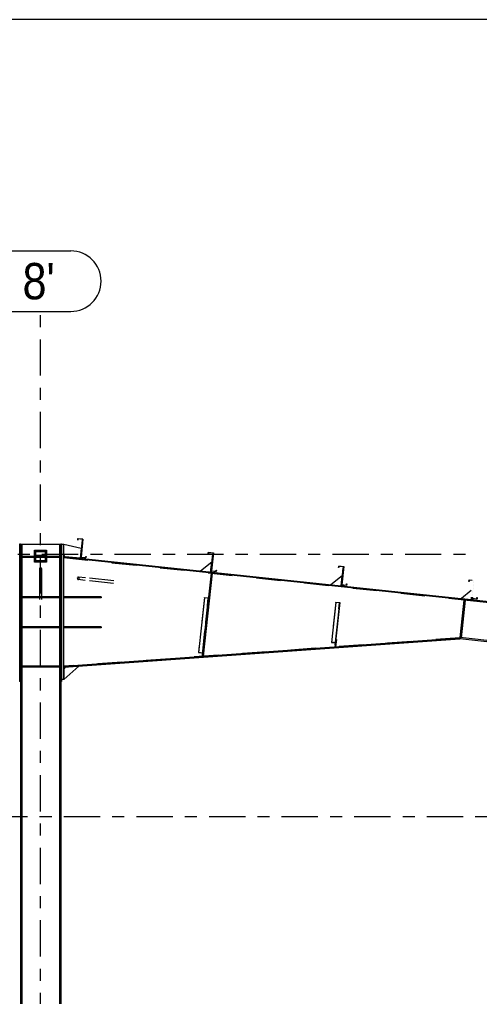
# Model space of a CAD drawing. Header units: millimetres. Extents: x -94 to 729, y -75 to 499.
# Drawn here: x 175.8 to 213.8, y 418.6 to 499.3 of the extents above; entities that cross this region are included whole.
import ezdxf

# ---------------------------------------------------------------- set-up
doc = ezdxf.new("R2010")
doc.units = ezdxf.units.MM
for name, pattern in [('XKITLINE00', [0]), ('XKITLINE02', [4, 2, -2]), ('XKITLINE03', [6, 3, -1, 1, -1])]:
    doc.linetypes.add(name, pattern=pattern)
for name, color, linetype, lineweight in [('DrawingSheet', 5, 'Continuous', 0), ('Part', 2, 'Continuous', 0), ('S-grid', 1, 'Continuous', 0)]:
    doc.layers.add(name, color=color, linetype=linetype, lineweight=lineweight)
doc.styles.add('ARIAL', font='ARIAL.TTF')

# ---------------------------------------------------------------- blocks, each defined once
blk = doc.blocks.new('*A387')
at = {"layer": 'Part'}
blk.add_hatch(color=3, dxfattribs=at).paths.add_polyline_path([(191.117, 451.532), (191.12, 451.564), (191.451, 451.529), (191.383, 450.884), (191.367, 450.886), (191.431, 451.498)], flags=17)
blk = doc.blocks.new('*A388')
at = {"layer": 'Part'}
blk.add_hatch(color=3, dxfattribs=at).paths.add_polyline_path([(201.968, 451.134), (201.971, 451.16), (202.302, 451.125), (202.247, 450.604), (202.231, 450.606), (202.283, 451.101)], flags=17)
blk = doc.blocks.new('*A455')
at = {"layer": 'Part'}
blk.add_hatch(color=3, dxfattribs=at).paths.add_polyline_path([(181.311, 454.84), (181.323, 454.949), (181.338, 454.947), (181.324, 454.823), (180.91, 454.867), (181.068, 456.36), (180.683, 456.401), (180.671, 456.291), (180.657, 456.293), (180.67, 456.417), (181.084, 456.373), (180.927, 454.88)], flags=17)
blk = doc.blocks.new('*A456')
at = {"layer": 'Part'}
blk.add_hatch(color=3, dxfattribs=at).paths.add_polyline_path([(181.311, 454.84), (181.323, 454.949), (181.338, 454.947), (181.324, 454.823), (180.91, 454.867), (181.068, 456.36), (180.683, 456.401), (180.671, 456.291), (180.657, 456.293), (180.67, 456.417), (181.084, 456.373), (180.927, 454.88)], flags=17)
blk = doc.blocks.new('*A459')
at = {"layer": 'Part'}
blk.add_hatch(color=3, dxfattribs=at).paths.add_polyline_path([(213.632, 451.43), (213.643, 451.54), (213.658, 451.538), (213.645, 451.414), (213.231, 451.458), (213.388, 452.951), (213.004, 452.992), (212.992, 452.882), (212.977, 452.884), (212.99, 453.008), (213.405, 452.964), (213.247, 451.471)], flags=17)
blk = doc.blocks.new('*A460')
at = {"layer": 'Part'}
blk.add_hatch(color=3, dxfattribs=at).paths.add_polyline_path([(213.632, 451.43), (213.643, 451.54), (213.658, 451.538), (213.645, 451.414), (213.231, 451.458), (213.388, 452.951), (213.004, 452.992), (212.992, 452.882), (212.977, 452.884), (212.99, 453.008), (213.405, 452.964), (213.247, 451.471)], flags=17)
blk = doc.blocks.new('*A461')
at = {"layer": 'Part'}
blk.add_hatch(color=3, dxfattribs=at).paths.add_polyline_path([(202.858, 452.567), (202.87, 452.676), (202.885, 452.675), (202.872, 452.55), (202.457, 452.594), (202.615, 454.087), (202.23, 454.128), (202.219, 454.019), (202.204, 454.02), (202.217, 454.144), (202.631, 454.101), (202.474, 452.607)], flags=17)
blk = doc.blocks.new('*A462')
at = {"layer": 'Part'}
blk.add_hatch(color=3, dxfattribs=at).paths.add_polyline_path([(202.858, 452.567), (202.87, 452.676), (202.885, 452.675), (202.872, 452.55), (202.457, 452.594), (202.615, 454.087), (202.23, 454.128), (202.219, 454.019), (202.204, 454.02), (202.217, 454.144), (202.631, 454.101), (202.474, 452.607)], flags=17)
blk = doc.blocks.new('*A463')
at = {"layer": 'Part'}
blk.add_hatch(color=3, dxfattribs=at).paths.add_polyline_path([(192.085, 453.703), (192.096, 453.813), (192.111, 453.811), (192.098, 453.687), (191.684, 453.73), (191.841, 455.224), (191.457, 455.264), (191.445, 455.155), (191.43, 455.157), (191.443, 455.281), (191.858, 455.237), (191.7, 453.744)], flags=17)
blk = doc.blocks.new('*A464')
at = {"layer": 'Part'}
blk.add_hatch(color=3, dxfattribs=at).paths.add_polyline_path([(192.085, 453.703), (192.096, 453.813), (192.111, 453.811), (192.098, 453.687), (191.684, 453.73), (191.841, 455.224), (191.457, 455.264), (191.445, 455.155), (191.43, 455.157), (191.443, 455.281), (191.858, 455.237), (191.7, 453.744)], flags=17)
blk = doc.blocks.new('*A546')
at = {"layer": 'DrawingSheet', "color": 5, "linetype": 'XKITLINE00', "lineweight": 0}
blk.add_line((728.766, 499.3), (-91.234, 499.3), dxfattribs=at)
blk = doc.blocks.new('*A1758')
at = {"layer": 'S-grid', "color": 1, "linetype": 'XKITLINE03', "lineweight": 0}
blk.add_line((141.695, 455.134), (213.478, 455.134), dxfattribs=at)
blk = doc.blocks.new('*A1759')
at = {"layer": 'S-grid', "color": 1, "linetype": 'XKITLINE03', "lineweight": 0}
blk.add_line((-54.497, 433.467), (464.656, 433.467), dxfattribs=at)
blk = doc.blocks.new('*A1761')
at = {"layer": 'Part', "color": 7, "linetype": 'XKITLINE02', "lineweight": 0}
for p, q in [((212.574, 451.334), (212.248, 448.235)), ((212.577, 451.359), (212.586, 451.442)), ((285.22, 443.781), (284.87, 440.466)), ((277.514, 441.242), (277.182, 441.277)), ((277.525, 441.349), (277.194, 441.384))]:
    blk.add_line(p, q, dxfattribs=at)
at = {"layer": 'Part', "color": 2, "linetype": 'XKITLINE00', "lineweight": 0}
for p, q in [((212.577, 451.359), (212.574, 451.334)), ((285.208, 443.673), (212.574, 451.334)), ((212.586, 451.442), (285.22, 443.781)), ((212.248, 448.235), (212.236, 448.127)), ((277.182, 441.277), (212.236, 448.127)), ((277.194, 441.384), (212.248, 448.235)), ((284.87, 440.466), (277.514, 441.242)), ((284.881, 440.574), (277.525, 441.349))]:
    blk.add_line(p, q, dxfattribs=at)
blk = doc.blocks.new('*A1811')
at = {"layer": 'Part', "color": 7, "linetype": 'XKITLINE02', "lineweight": 0}
for p, q in [((177.086, 455.014), (177.086, 454.93)), ((178.086, 455.014), (177.086, 455.014)), ((177.086, 454.93), (178.086, 454.93)), ((178.086, 454.93), (178.086, 455.014))]:
    blk.add_line(p, q, dxfattribs=at)
blk = doc.blocks.new('*A1812')
at = {"layer": 'Part', "color": 7, "linetype": 'XKITLINE02', "lineweight": 0}
for p, q in [((177.086, 455.472), (178.086, 455.472)), ((177.086, 454.472), (177.086, 455.472)), ((178.086, 455.472), (178.086, 454.472)), ((178.086, 454.472), (177.086, 454.472))]:
    blk.add_line(p, q, dxfattribs=at)
blk = doc.blocks.new('*A1813')
at = {"layer": 'Part', "color": 2, "linetype": 'XKITLINE00', "lineweight": 0}
for p, q in [((179.503, 455.951), (180.947, 455.617)), ((180.947, 455.617), (180.86, 454.788)), ((179.627, 454.918), (179.503, 455.056))]:
    blk.add_line(p, q, dxfattribs=at)
at = {"layer": 'Part', "color": 7, "linetype": 'XKITLINE02', "lineweight": 0}
for p, q in [((179.503, 455.056), (179.503, 455.951)), ((180.86, 454.788), (179.627, 454.918))]:
    blk.add_line(p, q, dxfattribs=at)
blk = doc.blocks.new('*A1814')
at = {"layer": 'Part', "color": 2, "linetype": 'XKITLINE00', "lineweight": 0}
for p, q in [((181.017, 456.28), (180.86, 454.788)), ((181.059, 456.276), (181.017, 456.28)), ((180.91, 454.867), (180.901, 454.784))]:
    blk.add_line(p, q, dxfattribs=at)
at = {"layer": 'Part', "color": 7, "linetype": 'XKITLINE02', "lineweight": 0}
for p, q in [((180.91, 454.867), (181.059, 456.276)), ((180.901, 454.784), (180.86, 454.788))]:
    blk.add_line(p, q, dxfattribs=at)
blk = doc.blocks.new('*A1815')
at = {"layer": 'Part', "color": 7, "linetype": 'XKITLINE02', "lineweight": 0}
for p, q in [((179.503, 449.034), (179.503, 449.117)), ((179.503, 449.117), (182.603, 449.117)), ((182.603, 449.034), (179.503, 449.034)), ((179.628, 449.034), (179.628, 449.117)), ((179.67, 449.034), (179.67, 449.117)), ((182.603, 449.034), (182.603, 449.117))]:
    blk.add_line(p, q, dxfattribs=at)
blk = doc.blocks.new('*A1816')
at = {"layer": 'Part', "color": 2, "linetype": 'XKITLINE00', "lineweight": 0}
for p, q in [((182.603, 451.617), (179.503, 451.617)), ((182.603, 451.534), (179.503, 451.534)), ((179.67, 451.534), (179.67, 451.617)), ((182.603, 451.617), (182.603, 451.534))]:
    blk.add_line(p, q, dxfattribs=at)
at = {"layer": 'Part', "color": 7, "linetype": 'XKITLINE02', "lineweight": 0}
for p, q in [((179.503, 451.617), (179.503, 451.534)), ((179.628, 451.534), (179.628, 451.617))]:
    blk.add_line(p, q, dxfattribs=at)
blk = doc.blocks.new('*A1817')
at = {"layer": 'Part', "color": 2, "linetype": 'XKITLINE00', "lineweight": 0}
for p, q in [((182.603, 449.117), (179.503, 449.117)), ((182.603, 449.034), (179.503, 449.034)), ((179.67, 449.034), (179.67, 449.117)), ((182.603, 449.117), (182.603, 449.034))]:
    blk.add_line(p, q, dxfattribs=at)
at = {"layer": 'Part', "color": 7, "linetype": 'XKITLINE02', "lineweight": 0}
for p, q in [((179.503, 449.117), (179.503, 449.034)), ((179.628, 449.034), (179.628, 449.117))]:
    blk.add_line(p, q, dxfattribs=at)
blk = doc.blocks.new('*A1818')
at = {"layer": 'Part', "color": 2, "linetype": 'XKITLINE00', "lineweight": 0}
for p, q in [((191.117, 451.532), (190.64, 447.017)), ((191.451, 451.529), (190.988, 447.135)), ((191.117, 451.532), (191.12, 451.564)), ((191.431, 451.498), (191.117, 451.532)), ((191.12, 451.564), (191.451, 451.529)), ((191.367, 450.886), (191.431, 451.498)), ((191.367, 450.886), (190.938, 446.822)), ((191.367, 450.886), (191.383, 450.884)), ((190.64, 447.017), (190.955, 446.984)), ((190.938, 446.822), (190.955, 446.821))]:
    blk.add_line(p, q, dxfattribs=at)
at = {"layer": 'Part', "color": 7, "linetype": 'XKITLINE02', "lineweight": 0}
for p, q in [((190.641, 447.026), (190.973, 446.991)), ((190.955, 446.821), (190.988, 447.135))]:
    blk.add_line(p, q, dxfattribs=at)
blk = doc.blocks.new('*A1819')
at = {"layer": 'Part', "color": 7, "linetype": 'XKITLINE02', "lineweight": 0}
for p, q in [((191.12, 451.564), (190.64, 447.017)), ((191.431, 451.498), (190.938, 446.822)), ((190.955, 446.821), (191.451, 451.529)), ((190.64, 447.017), (190.955, 446.984)), ((190.641, 447.026), (190.973, 446.991)), ((190.938, 446.822), (190.955, 446.821))]:
    blk.add_line(p, q, dxfattribs=at)
blk = doc.blocks.new('*A1820')
at = {"layer": 'Part', "color": 7, "linetype": 'XKITLINE02', "lineweight": 0}
for p, q in [((191.666, 453.565), (190.941, 446.686)), ((191.023, 446.677), (191.749, 453.556)), ((191.749, 453.556), (191.666, 453.565)), ((190.941, 446.686), (191.023, 446.677)), ((190.954, 446.81), (191.037, 446.801))]:
    blk.add_line(p, q, dxfattribs=at)
blk = doc.blocks.new('*A1821')
at = {"layer": 'Part', "color": 2, "linetype": 'XKITLINE00', "lineweight": 0}
for p, q in [((191.791, 455.144), (191.633, 453.652)), ((191.832, 455.139), (191.791, 455.144)), ((191.684, 453.73), (191.675, 453.648))]:
    blk.add_line(p, q, dxfattribs=at)
at = {"layer": 'Part', "color": 7, "linetype": 'XKITLINE02', "lineweight": 0}
for p, q in [((191.684, 453.73), (191.832, 455.139)), ((191.675, 453.648), (191.633, 453.652))]:
    blk.add_line(p, q, dxfattribs=at)
blk = doc.blocks.new('*A1822')
at = {"layer": 'Part', "color": 2, "linetype": 'XKITLINE00', "lineweight": 0}
for p, q in [((191.749, 453.556), (191.025, 446.692)), ((191.666, 453.565), (191.451, 451.529)), ((190.988, 447.135), (190.941, 446.686))]:
    blk.add_line(p, q, dxfattribs=at)
at = {"layer": 'Part', "color": 7, "linetype": 'XKITLINE02', "lineweight": 0}
for p, q in [((191.749, 453.556), (191.666, 453.565)), ((191.451, 451.529), (190.988, 447.135)), ((191.023, 446.677), (190.941, 446.686)), ((190.954, 446.81), (191.037, 446.801)), ((191.025, 446.692), (191.023, 446.677))]:
    blk.add_line(p, q, dxfattribs=at)
blk = doc.blocks.new('*A1823')
at = {"layer": 'Part', "color": 2, "linetype": 'XKITLINE00', "lineweight": 0}
blk.add_line((191.721, 454.481), (190.805, 453.739), dxfattribs=at)
at = {"layer": 'Part', "color": 7, "linetype": 'XKITLINE02', "lineweight": 0}
for p, q in [((191.633, 453.652), (191.721, 454.481)), ((190.805, 453.739), (191.633, 453.652))]:
    blk.add_line(p, q, dxfattribs=at)
blk = doc.blocks.new('*A1824')
at = {"layer": 'Part', "color": 2, "linetype": 'XKITLINE00', "lineweight": 0}
for p, q in [((201.968, 451.134), (201.621, 447.839)), ((202.231, 450.606), (201.914, 447.606)), ((202.302, 451.125), (201.96, 447.88)), ((201.968, 451.134), (201.971, 451.16)), ((202.283, 451.101), (201.968, 451.134)), ((201.971, 451.16), (202.302, 451.125)), ((202.231, 450.606), (202.283, 451.101)), ((202.231, 450.606), (202.247, 450.604)), ((201.621, 447.839), (201.935, 447.806)), ((201.914, 447.606), (201.931, 447.604))]:
    blk.add_line(p, q, dxfattribs=at)
at = {"layer": 'Part', "color": 7, "linetype": 'XKITLINE02', "lineweight": 0}
for p, q in [((201.953, 447.815), (201.622, 447.85)), ((201.96, 447.88), (201.931, 447.604))]:
    blk.add_line(p, q, dxfattribs=at)
blk = doc.blocks.new('*A1825')
at = {"layer": 'Part', "color": 7, "linetype": 'XKITLINE02', "lineweight": 0}
for p, q in [((201.971, 451.16), (201.621, 447.839)), ((202.283, 451.101), (201.914, 447.606)), ((201.931, 447.604), (202.302, 451.125)), ((201.621, 447.839), (201.935, 447.806)), ((201.622, 447.85), (201.953, 447.815)), ((201.914, 447.606), (201.931, 447.604))]:
    blk.add_line(p, q, dxfattribs=at)
blk = doc.blocks.new('*A1826')
at = {"layer": 'Part', "color": 7, "linetype": 'XKITLINE02', "lineweight": 0}
for p, q in [((201.982, 448.093), (201.917, 447.472)), ((201.958, 447.467), (202.024, 448.089)), ((202.024, 448.089), (201.982, 448.093)), ((201.917, 447.472), (201.958, 447.467)), ((201.93, 447.596), (201.971, 447.592))]:
    blk.add_line(p, q, dxfattribs=at)
blk = doc.blocks.new('*A1827')
at = {"layer": 'Part', "color": 2, "linetype": 'XKITLINE00', "lineweight": 0}
for p, q in [((202.564, 454.007), (202.407, 452.516)), ((202.606, 454.003), (202.564, 454.007)), ((202.457, 452.594), (202.448, 452.511))]:
    blk.add_line(p, q, dxfattribs=at)
at = {"layer": 'Part', "color": 7, "linetype": 'XKITLINE02', "lineweight": 0}
for p, q in [((202.457, 452.594), (202.606, 454.003)), ((202.448, 452.511), (202.407, 452.516))]:
    blk.add_line(p, q, dxfattribs=at)
blk = doc.blocks.new('*A1828')
at = {"layer": 'Part', "color": 2, "linetype": 'XKITLINE00', "lineweight": 0}
for p, q in [((202.024, 448.089), (201.959, 447.475)), ((201.982, 448.093), (202.024, 448.089)), ((201.96, 447.88), (201.917, 447.472))]:
    blk.add_line(p, q, dxfattribs=at)
at = {"layer": 'Part', "color": 7, "linetype": 'XKITLINE02', "lineweight": 0}
for p, q in [((201.96, 447.88), (201.982, 448.093)), ((201.958, 447.467), (201.917, 447.472)), ((201.93, 447.596), (201.971, 447.592)), ((201.959, 447.475), (201.958, 447.467))]:
    blk.add_line(p, q, dxfattribs=at)
blk = doc.blocks.new('*A1829')
at = {"layer": 'Part', "color": 2, "linetype": 'XKITLINE00', "lineweight": 0}
blk.add_line((202.494, 453.344), (201.578, 452.603), dxfattribs=at)
at = {"layer": 'Part', "color": 7, "linetype": 'XKITLINE02', "lineweight": 0}
for p, q in [((202.407, 452.516), (202.494, 453.344)), ((201.578, 452.603), (202.407, 452.516))]:
    blk.add_line(p, q, dxfattribs=at)
blk = doc.blocks.new('*A1830')
at = {"layer": 'Part', "color": 2, "linetype": 'XKITLINE00', "lineweight": 0}
for p, q in [((213.202, 451.578), (213.181, 451.379)), ((213.231, 451.458), (213.222, 451.375))]:
    blk.add_line(p, q, dxfattribs=at)
at = {"layer": 'Part', "color": 7, "linetype": 'XKITLINE02', "lineweight": 0}
for p, q in [((213.222, 451.375), (213.181, 451.379)), ((213.231, 451.458), (213.243, 451.574))]:
    blk.add_line(p, q, dxfattribs=at)
blk = doc.blocks.new('*A1831')
at = {"layer": 'Part', "color": 2, "linetype": 'XKITLINE00', "lineweight": 0}
blk.add_line((213.16, 452.121), (212.352, 451.467), dxfattribs=at)
at = {"layer": 'Part', "color": 7, "linetype": 'XKITLINE02', "lineweight": 0}
for p, q in [((212.352, 451.467), (213.181, 451.379)), ((213.181, 451.379), (213.202, 451.578))]:
    blk.add_line(p, q, dxfattribs=at)
blk = doc.blocks.new('*A1832')
at = {"layer": 'Part', "color": 7, "linetype": 'XKITLINE02', "lineweight": 0}
for p, q in [((212.574, 451.334), (212.248, 448.235)), ((212.33, 448.226), (212.657, 451.325)), ((212.561, 451.21), (212.644, 451.201)), ((212.657, 451.325), (212.574, 451.334)), ((212.248, 448.235), (212.33, 448.226)), ((212.261, 448.359), (212.344, 448.35))]:
    blk.add_line(p, q, dxfattribs=at)
blk = doc.blocks.new('*A1833')
at = {"layer": 'Part', "color": 2, "linetype": 'XKITLINE00', "lineweight": 0}
for p, q in [((212.248, 448.235), (212.574, 451.334)), ((212.657, 451.325), (212.33, 448.226))]:
    blk.add_line(p, q, dxfattribs=at)
at = {"layer": 'Part', "color": 7, "linetype": 'XKITLINE02', "lineweight": 0}
for p, q in [((212.561, 451.21), (212.644, 451.201)), ((212.657, 451.325), (212.574, 451.334)), ((212.33, 448.226), (212.248, 448.235)), ((212.344, 448.35), (212.261, 448.359))]:
    blk.add_line(p, q, dxfattribs=at)
blk = doc.blocks.new('*A1989')
at = {"layer": 'S-grid', "color": 1, "linetype": 'XKITLINE03', "lineweight": 0}
blk.add_line((177.586, 337.879), (177.586, 475.187), dxfattribs=at)
at = {"layer": 'S-grid', "color": 3, "style": 'ARIAL', "width": 0.85}
blk.add_text("8'", height=3, dxfattribs=at).set_placement((176.092, 476.187))
blk = doc.blocks.new('*A1990')
at = {"layer": 'Part', "color": 2, "linetype": 'XKITLINE00', "lineweight": 0}
for p, q in [((175.92, 455.951), (179.253, 455.951)), ((176.028, 455.951), (176.028, 406.967)), ((179.145, 455.951), (179.145, 406.967)), ((175.92, 444.617), (175.92, 358.425)), ((179.253, 444.617), (179.253, 358.425))]:
    blk.add_line(p, q, dxfattribs=at)
at = {"layer": 'Part', "color": 7, "linetype": 'XKITLINE02', "lineweight": 0}
for p, q in [((175.92, 444.617), (175.92, 455.951)), ((179.253, 455.951), (179.253, 444.617))]:
    blk.add_line(p, q, dxfattribs=at)
blk = doc.blocks.new('*A2017')
at = {"layer": 'Part', "color": 7, "linetype": 'XKITLINE02', "lineweight": 0}
for p, q in [((178.003, 455.389), (177.17, 455.389)), ((177.17, 455.389), (177.17, 454.555)), ((177.203, 454.589), (177.203, 455.355)), ((177.203, 455.355), (177.97, 455.355)), ((177.97, 455.355), (177.97, 454.589)), ((178.003, 454.555), (178.003, 455.389)), ((177.17, 454.555), (178.003, 454.555)), ((177.97, 454.589), (177.203, 454.589))]:
    blk.add_line(p, q, dxfattribs=at)
blk = doc.blocks.new('*A2018')
at = {"layer": 'Part', "color": 7, "linetype": 'XKITLINE02', "lineweight": 0}
for p, q in [((179.503, 445.867), (179.503, 454.848)), ((179.503, 454.848), (212.577, 451.359)), ((212.577, 451.359), (212.245, 448.211)), ((212.23, 448.21), (179.503, 445.867))]:
    blk.add_line(p, q, dxfattribs=at)
at = {"layer": 'Part', "color": 2, "linetype": 'XKITLINE00', "lineweight": 0}
blk.add_line((212.245, 448.211), (212.23, 448.21), dxfattribs=at)
blk = doc.blocks.new('*A2019')
at = {"layer": 'Part', "color": 2, "linetype": 'XKITLINE00', "lineweight": 0}
for p, q in [((179.503, 445.867), (212.23, 448.21)), ((179.509, 445.784), (212.236, 448.127)), ((212.23, 448.21), (212.236, 448.127)), ((179.503, 445.867), (179.509, 445.784))]:
    blk.add_line(p, q, dxfattribs=at)
blk = doc.blocks.new('*A2020')
at = {"layer": 'Part', "color": 2, "linetype": 'XKITLINE00', "lineweight": 0}
for p, q in [((179.503, 454.848), (179.512, 454.93)), ((212.577, 451.359), (179.503, 454.848)), ((179.512, 454.93), (212.586, 451.442)), ((212.586, 451.442), (212.577, 451.359))]:
    blk.add_line(p, q, dxfattribs=at)
blk = doc.blocks.new('*A2021')
at = {"layer": 'Part', "color": 2, "linetype": 'XKITLINE00', "lineweight": 0}
for p, q in [((175.92, 455.951), (175.853, 455.951)), ((175.853, 455.951), (175.853, 444.617)), ((175.92, 455.951), (175.92, 444.617)), ((175.92, 444.617), (175.853, 444.617))]:
    blk.add_line(p, q, dxfattribs=at)
blk = doc.blocks.new('*A2022')
at = {"layer": 'Part', "color": 2, "linetype": 'XKITLINE00', "lineweight": 0}
for p, q in [((179.32, 455.951), (179.253, 455.951)), ((179.253, 455.951), (179.253, 444.617)), ((179.32, 455.951), (179.32, 444.617)), ((179.32, 444.617), (179.253, 444.617))]:
    blk.add_line(p, q, dxfattribs=at)
blk = doc.blocks.new('*A2024')
at = {"layer": 'Part', "color": 2, "linetype": 'XKITLINE00', "lineweight": 0}
for p, q in [((179.336, 444.784), (179.336, 455.951)), ((179.336, 455.951), (179.503, 455.951)), ((179.503, 444.784), (179.503, 455.951)), ((179.503, 444.784), (179.336, 444.784))]:
    blk.add_line(p, q, dxfattribs=at)
blk = doc.blocks.new('*A2026')
at = {"layer": 'Part', "color": 2, "linetype": 'XKITLINE00', "lineweight": 0}
for p, q in [((179.136, 445.867), (176.036, 445.867)), ((176.036, 445.784), (176.036, 445.867)), ((179.136, 445.784), (176.036, 445.784)), ((179.136, 445.867), (179.136, 445.784))]:
    blk.add_line(p, q, dxfattribs=at)
at = {"layer": 'Part', "color": 7, "linetype": 'XKITLINE02', "lineweight": 0}
for p, q in [((176.161, 445.784), (176.161, 445.867)), ((179.011, 445.784), (179.011, 445.867))]:
    blk.add_line(p, q, dxfattribs=at)
blk = doc.blocks.new('*A2027')
at = {"layer": 'Part', "color": 7, "linetype": 'XKITLINE02', "lineweight": 0}
for p, q in [((179.136, 445.867), (176.036, 445.867)), ((176.036, 445.867), (176.036, 445.784)), ((179.136, 445.784), (176.036, 445.784)), ((176.161, 445.784), (176.161, 445.867)), ((179.011, 445.784), (179.011, 445.867)), ((179.136, 445.784), (179.136, 445.867))]:
    blk.add_line(p, q, dxfattribs=at)
blk = doc.blocks.new('*A2028')
at = {"layer": 'Part', "color": 2, "linetype": 'XKITLINE00', "lineweight": 0}
for p, q in [((180.75, 445.873), (179.503, 444.784)), ((179.628, 445.792), (179.503, 445.658))]:
    blk.add_line(p, q, dxfattribs=at)
at = {"layer": 'Part', "color": 7, "linetype": 'XKITLINE02', "lineweight": 0}
for p, q in [((179.503, 445.658), (179.503, 444.784)), ((180.75, 445.873), (179.628, 445.792))]:
    blk.add_line(p, q, dxfattribs=at)
blk = doc.blocks.new('*A2035')
at = {"layer": 'Part', "color": 7, "linetype": 'XKITLINE02', "lineweight": 0}
for p, q in [((179.503, 451.534), (179.503, 451.617)), ((179.503, 451.617), (182.603, 451.617)), ((182.603, 451.534), (179.503, 451.534)), ((179.628, 451.534), (179.628, 451.617)), ((179.67, 451.534), (179.67, 451.617)), ((182.603, 451.534), (182.603, 451.617))]:
    blk.add_line(p, q, dxfattribs=at)
blk = doc.blocks.new('*A2036')
at = {"layer": 'Part', "color": 2, "linetype": 'XKITLINE00', "lineweight": 0}
for p, q in [((179.136, 449.117), (176.036, 449.117)), ((176.036, 449.034), (176.036, 449.117)), ((179.136, 449.034), (176.036, 449.034)), ((179.136, 449.117), (179.136, 449.034))]:
    blk.add_line(p, q, dxfattribs=at)
at = {"layer": 'Part', "color": 7, "linetype": 'XKITLINE02', "lineweight": 0}
for p, q in [((176.161, 449.034), (176.161, 449.117)), ((179.011, 449.034), (179.011, 449.117))]:
    blk.add_line(p, q, dxfattribs=at)
blk = doc.blocks.new('*A2037')
at = {"layer": 'Part', "color": 7, "linetype": 'XKITLINE02', "lineweight": 0}
for p, q in [((179.136, 449.117), (176.036, 449.117)), ((176.036, 449.117), (176.036, 449.034)), ((179.136, 449.034), (176.036, 449.034)), ((176.161, 449.034), (176.161, 449.117)), ((179.011, 449.034), (179.011, 449.117)), ((179.136, 449.034), (179.136, 449.117))]:
    blk.add_line(p, q, dxfattribs=at)
blk = doc.blocks.new('*A2038')
at = {"layer": 'Part', "color": 2, "linetype": 'XKITLINE00', "lineweight": 0}
for p, q in [((179.136, 451.617), (176.036, 451.617)), ((176.036, 451.534), (176.036, 451.617)), ((179.136, 451.534), (176.036, 451.534)), ((179.136, 451.617), (179.136, 451.534))]:
    blk.add_line(p, q, dxfattribs=at)
at = {"layer": 'Part', "color": 7, "linetype": 'XKITLINE02', "lineweight": 0}
for p, q in [((176.161, 451.534), (176.161, 451.617)), ((179.011, 451.534), (179.011, 451.617))]:
    blk.add_line(p, q, dxfattribs=at)
blk = doc.blocks.new('*A2039')
at = {"layer": 'Part', "color": 7, "linetype": 'XKITLINE02', "lineweight": 0}
for p, q in [((179.136, 451.617), (176.036, 451.617)), ((176.036, 451.617), (176.036, 451.534)), ((179.136, 451.534), (176.036, 451.534)), ((176.161, 451.534), (176.161, 451.617)), ((179.011, 451.534), (179.011, 451.617)), ((179.136, 451.534), (179.136, 451.617))]:
    blk.add_line(p, q, dxfattribs=at)
blk = doc.blocks.new('*A2040')
at = {"layer": 'Part', "color": 2, "linetype": 'XKITLINE00', "lineweight": 0}
for p, q in [((179.136, 454.93), (176.036, 454.93)), ((176.036, 454.847), (176.036, 454.93)), ((179.136, 454.847), (176.036, 454.847)), ((179.136, 454.93), (179.136, 454.847))]:
    blk.add_line(p, q, dxfattribs=at)
at = {"layer": 'Part', "color": 7, "linetype": 'XKITLINE02', "lineweight": 0}
for p, q in [((176.161, 454.847), (176.161, 454.93)), ((179.011, 454.847), (179.011, 454.93))]:
    blk.add_line(p, q, dxfattribs=at)
blk = doc.blocks.new('*A2041')
at = {"layer": 'Part', "color": 7, "linetype": 'XKITLINE02', "lineweight": 0}
for p, q in [((179.145, 454.93), (176.028, 454.93)), ((176.028, 454.847), (176.028, 454.93)), ((179.145, 454.847), (176.028, 454.847)), ((176.153, 454.93), (176.153, 454.847)), ((179.02, 454.847), (179.02, 454.93)), ((179.145, 454.93), (179.145, 454.847))]:
    blk.add_line(p, q, dxfattribs=at)
blk = doc.blocks.new('*A2088')
at = {"layer": 'S-grid', "color": 1, "linetype": 'XKITLINE00', "lineweight": 0}
for p, q in [((175.092, 480.187), (180.081, 480.187)), ((175.092, 475.187), (180.081, 475.187))]:
    blk.add_line(p, q, dxfattribs=at)
for centre, start, end in [((175.092, 477.687), 90, 270), ((180.081, 477.687), 270, 90)]:
    blk.add_arc(centre, 2.5, start, end, dxfattribs=at)
blk = doc.blocks.new('*A2089')
at = {"layer": 'Part', "color": 2, "linetype": 'XKITLINE00', "lineweight": 0}
for p, q in [((180.633, 453.189), (180.617, 453.138)), ((180.617, 453.138), (180.622, 453.085)), ((180.622, 453.085), (180.648, 453.044)), ((180.667, 453.223), (180.633, 453.189)), ((180.648, 453.044), (180.687, 453.026)), ((180.709, 453.233), (180.667, 453.223)), ((180.687, 453.026), (180.729, 453.035)), ((181.278, 452.963), (180.687, 453.026)), ((181.3, 453.171), (180.709, 453.233)), ((180.748, 453.215), (180.709, 453.233)), ((180.729, 453.035), (180.763, 453.07)), ((180.774, 453.174), (180.748, 453.215)), ((180.763, 453.07), (180.779, 453.121)), ((180.779, 453.121), (180.774, 453.174))]:
    blk.add_line(p, q, dxfattribs=at)
at = {"layer": 'Part', "color": 7, "linetype": 'XKITLINE02', "lineweight": 0}
for p, q in [((183.605, 452.718), (181.278, 452.963)), ((183.627, 452.925), (181.3, 453.171))]:
    blk.add_line(p, q, dxfattribs=at)
blk = doc.blocks.new('*A2092')
at = {"layer": 'Part', "color": 2, "linetype": 'XKITLINE00', "lineweight": 0}
for p, q in [((180.657, 456.293), (180.67, 456.417)), ((180.671, 456.291), (180.657, 456.293)), ((180.67, 456.417), (181.084, 456.373)), ((180.683, 456.401), (180.671, 456.291)), ((181.068, 456.36), (180.683, 456.401)), ((180.91, 454.867), (181.068, 456.36)), ((181.084, 456.373), (180.927, 454.88)), ((181.324, 454.823), (180.91, 454.867)), ((180.927, 454.88), (181.311, 454.84)), ((181.311, 454.84), (181.323, 454.949)), ((181.323, 454.949), (181.338, 454.947)), ((181.338, 454.947), (181.324, 454.823))]:
    blk.add_line(p, q, dxfattribs=at)
blk = doc.blocks.new('*A2093')
at = {"layer": 'Part', "color": 2, "linetype": 'XKITLINE00', "lineweight": 0}
for p, q in [((180.657, 456.293), (180.67, 456.417)), ((180.671, 456.291), (180.657, 456.293)), ((180.67, 456.417), (181.084, 456.373)), ((180.683, 456.401), (180.671, 456.291)), ((181.068, 456.36), (180.683, 456.401)), ((180.91, 454.867), (181.068, 456.36)), ((181.084, 456.373), (180.927, 454.88)), ((181.324, 454.823), (180.91, 454.867)), ((180.927, 454.88), (181.311, 454.84)), ((181.311, 454.84), (181.323, 454.949)), ((181.323, 454.949), (181.338, 454.947)), ((181.338, 454.947), (181.324, 454.823))]:
    blk.add_line(p, q, dxfattribs=at)
blk = doc.blocks.new('*A2096')
at = {"layer": 'Part', "color": 2, "linetype": 'XKITLINE00', "lineweight": 0}
for p, q in [((212.977, 452.884), (212.99, 453.008)), ((212.992, 452.882), (212.977, 452.884)), ((212.99, 453.008), (213.251, 452.981)), ((213.004, 452.992), (212.992, 452.882)), ((213.249, 452.966), (213.004, 452.992)), ((213.231, 451.458), (213.243, 451.574)), ((213.645, 451.414), (213.231, 451.458)), ((213.258, 451.572), (213.247, 451.471)), ((213.247, 451.471), (213.632, 451.43)), ((213.632, 451.43), (213.642, 451.532)), ((213.642, 451.532), (213.643, 451.54)), ((213.643, 451.54), (213.658, 451.538)), ((213.657, 451.53), (213.645, 451.414)), ((213.658, 451.538), (213.657, 451.53))]:
    blk.add_line(p, q, dxfattribs=at)
blk = doc.blocks.new('*A2097')
at = {"layer": 'Part', "color": 2, "linetype": 'XKITLINE00', "lineweight": 0}
for p, q in [((212.977, 452.884), (212.99, 453.008)), ((212.992, 452.882), (212.977, 452.884)), ((212.99, 453.008), (213.251, 452.981)), ((213.004, 452.992), (212.992, 452.882)), ((213.249, 452.966), (213.004, 452.992)), ((213.231, 451.458), (213.243, 451.574)), ((213.645, 451.414), (213.231, 451.458)), ((213.258, 451.572), (213.247, 451.471)), ((213.247, 451.471), (213.632, 451.43)), ((213.632, 451.43), (213.642, 451.532)), ((213.642, 451.532), (213.643, 451.54)), ((213.643, 451.54), (213.658, 451.538)), ((213.657, 451.53), (213.645, 451.414)), ((213.658, 451.538), (213.657, 451.53))]:
    blk.add_line(p, q, dxfattribs=at)
blk = doc.blocks.new('*A2098')
at = {"layer": 'Part', "color": 2, "linetype": 'XKITLINE00', "lineweight": 0}
for p, q in [((202.204, 454.02), (202.217, 454.144)), ((202.219, 454.019), (202.204, 454.02)), ((202.217, 454.144), (202.631, 454.101)), ((202.23, 454.128), (202.219, 454.019)), ((202.615, 454.087), (202.23, 454.128)), ((202.457, 452.594), (202.615, 454.087)), ((202.631, 454.101), (202.474, 452.607)), ((202.872, 452.55), (202.457, 452.594)), ((202.474, 452.607), (202.858, 452.567)), ((202.858, 452.567), (202.87, 452.676)), ((202.87, 452.676), (202.885, 452.675)), ((202.885, 452.675), (202.872, 452.55))]:
    blk.add_line(p, q, dxfattribs=at)
blk = doc.blocks.new('*A2099')
at = {"layer": 'Part', "color": 2, "linetype": 'XKITLINE00', "lineweight": 0}
for p, q in [((202.204, 454.02), (202.217, 454.144)), ((202.219, 454.019), (202.204, 454.02)), ((202.217, 454.144), (202.631, 454.101)), ((202.23, 454.128), (202.219, 454.019)), ((202.615, 454.087), (202.23, 454.128)), ((202.457, 452.594), (202.615, 454.087)), ((202.631, 454.101), (202.474, 452.607)), ((202.872, 452.55), (202.457, 452.594)), ((202.474, 452.607), (202.858, 452.567)), ((202.858, 452.567), (202.87, 452.676)), ((202.87, 452.676), (202.885, 452.675)), ((202.885, 452.675), (202.872, 452.55))]:
    blk.add_line(p, q, dxfattribs=at)
blk = doc.blocks.new('*A2100')
at = {"layer": 'Part', "color": 2, "linetype": 'XKITLINE00', "lineweight": 0}
for p, q in [((191.43, 455.157), (191.443, 455.281)), ((191.443, 455.281), (191.858, 455.237)), ((191.457, 455.264), (191.445, 455.155)), ((191.841, 455.224), (191.457, 455.264)), ((191.684, 453.73), (191.841, 455.224)), ((191.858, 455.237), (191.7, 453.744)), ((191.445, 455.155), (191.43, 455.157)), ((192.098, 453.687), (191.684, 453.73)), ((191.7, 453.744), (192.085, 453.703)), ((192.085, 453.703), (192.096, 453.813)), ((192.096, 453.813), (192.111, 453.811)), ((192.111, 453.811), (192.098, 453.687))]:
    blk.add_line(p, q, dxfattribs=at)
blk = doc.blocks.new('*A2101')
at = {"layer": 'Part', "color": 2, "linetype": 'XKITLINE00', "lineweight": 0}
for p, q in [((191.43, 455.157), (191.443, 455.281)), ((191.443, 455.281), (191.858, 455.237)), ((191.457, 455.264), (191.445, 455.155)), ((191.841, 455.224), (191.457, 455.264)), ((191.684, 453.73), (191.841, 455.224)), ((191.858, 455.237), (191.7, 453.744)), ((191.445, 455.155), (191.43, 455.157)), ((192.098, 453.687), (191.684, 453.73)), ((191.7, 453.744), (192.085, 453.703)), ((192.085, 453.703), (192.096, 453.813)), ((192.096, 453.813), (192.111, 453.811)), ((192.111, 453.811), (192.098, 453.687))]:
    blk.add_line(p, q, dxfattribs=at)
blk = doc.blocks.new('*A2104')
at = {"layer": 'Part', "color": 2, "linetype": 'XKITLINE00', "lineweight": 0}
for p, q in [((177.527, 453.997), (177.503, 453.949)), ((177.503, 453.949), (177.503, 453.377)), ((177.503, 453.949), (177.527, 453.902)), ((177.586, 454.016), (177.527, 453.997)), ((177.527, 453.902), (177.586, 453.883)), ((177.645, 453.997), (177.586, 454.016)), ((177.586, 453.883), (177.645, 453.902)), ((177.67, 453.949), (177.645, 453.997)), ((177.645, 453.902), (177.67, 453.949)), ((177.67, 453.949), (177.67, 453.377))]:
    blk.add_line(p, q, dxfattribs=at)
at = {"layer": 'Part', "color": 7, "linetype": 'XKITLINE02', "lineweight": 0}
for p, q in [((177.503, 453.377), (177.503, 451.18)), ((177.67, 453.377), (177.67, 451.18))]:
    blk.add_line(p, q, dxfattribs=at)

msp = doc.modelspace()

# ---------------------------------------------------------------- block references
at = {"lineweight": 0}
for name in ['*A546', '*A2088', '*A1989', '*A1758', '*A455', '*A456', '*A2092', '*A2093', '*A1814', '*A2021', '*A1990', '*A1812', '*A2017', '*A2022', '*A2024', '*A1813', '*A463', '*A464', '*A2100', '*A2101', '*A2041', '*A2040', '*A1811', '*A2020', '*A2018', '*A1823', '*A1821', '*A2104', '*A461', '*A462', '*A2098', '*A2099', '*A1827', '*A2089', '*A1820', '*A1822', '*A1829', '*A459', '*A460', '*A2096', '*A2097', '*A1831', '*A2038', '*A2039', '*A1816', '*A2035', '*A1818', '*A1819', '*A387', '*A1761', '*A1832', '*A1833', '*A1830', '*A1824', '*A1825', '*A388', '*A2036', '*A2037', '*A1815', '*A1817', '*A2019', '*A1826', '*A1828', '*A2026', '*A2027', '*A2028', '*A1759']:
    msp.add_blockref(name, (0, 0), dxfattribs=at)

doc.saveas('drawing.dxf')
